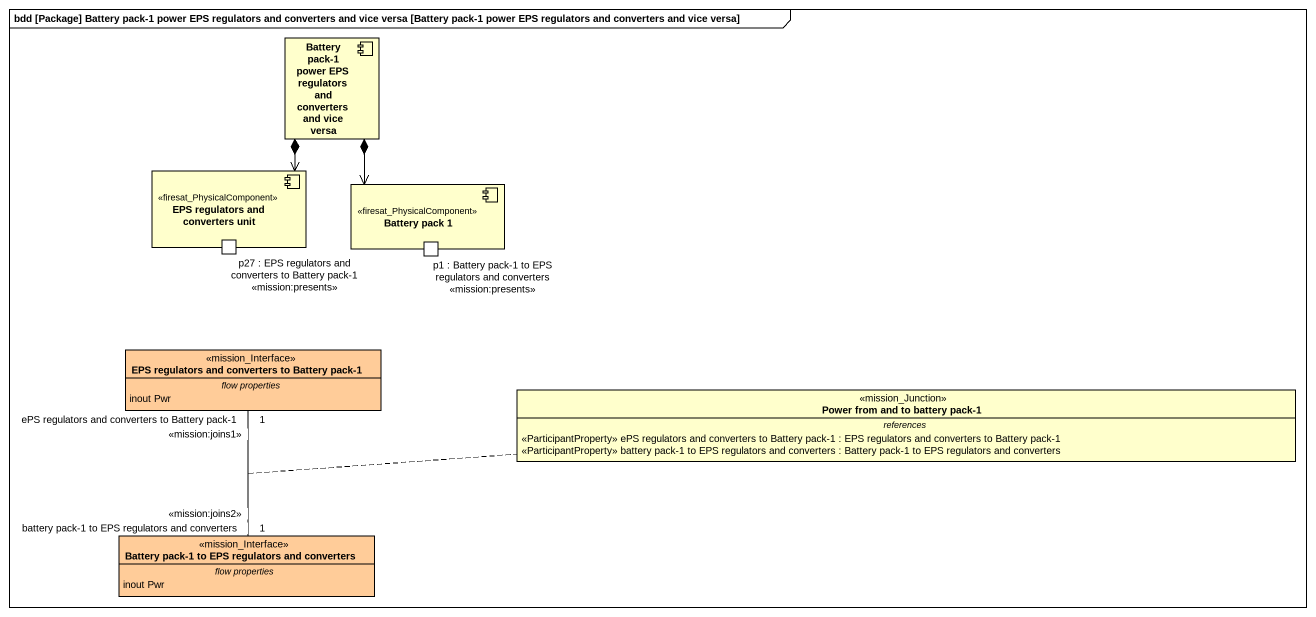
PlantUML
@startuml
mainframe bdd [Package] Battery pack-1 power EPS regulators and converters and vice versa [Battery pack-1 power EPS regulators and converters and vice versa]
allowmixing
hide circle
hide empty members
component "Battery pack-1 power EPS regulators and converters and vice versa" as Battery_pack_1_power_EPS
component "EPS regulators and converters unit" as EPS_regulators_and <<firesat_PhysicalComponent>> {
  port "p27 : EPS regulators and converters to Battery pack-1 <<mission:presents>>" as p27_EPS_regulators_and
}
component "Battery pack 1" as Battery_pack_1 <<firesat_PhysicalComponent>> {
  port "p1 : Battery pack-1 to EPS regulators and converters <<mission:presents>>" as p1_Battery_pack_1_to_EPS
}
class "EPS regulators and converters to Battery pack-1" as EPS_regulators_and_2 <<mission_Interface>> #FFCC99 {
  -- flow properties --
  inout Pwr
}
class "Power from and to battery pack-1" as Power_from_and_to_battery <<mission_Junction>> {
  -- references --
  <<ParticipantProperty>> ePS regulators and converters to Battery pack-1 : EPS regulators and converters to Battery pack-1
  <<ParticipantProperty>> battery pack-1 to EPS regulators and converters : Battery pack-1 to EPS regulators and converters
}
class "Battery pack-1 to EPS regulators and converters" as Battery_pack_1_to_EPS <<mission_Interface>> #FFCC99 {
  -- flow properties --
  inout Pwr
}
Battery_pack_1_power_EPS *--> EPS_regulators_and
Battery_pack_1_power_EPS *--> Battery_pack_1
Battery_pack_1_to_EPS "1\nbattery pack-1 to EPS regulators and converters\n<<mission:joins2>>" -up- "1\nePS regulators and converters to Battery pack-1\n<<mission:joins1>>" EPS_regulators_and_2
(Battery_pack_1_to_EPS, EPS_regulators_and_2) .. Power_from_and_to_battery
@enduml
